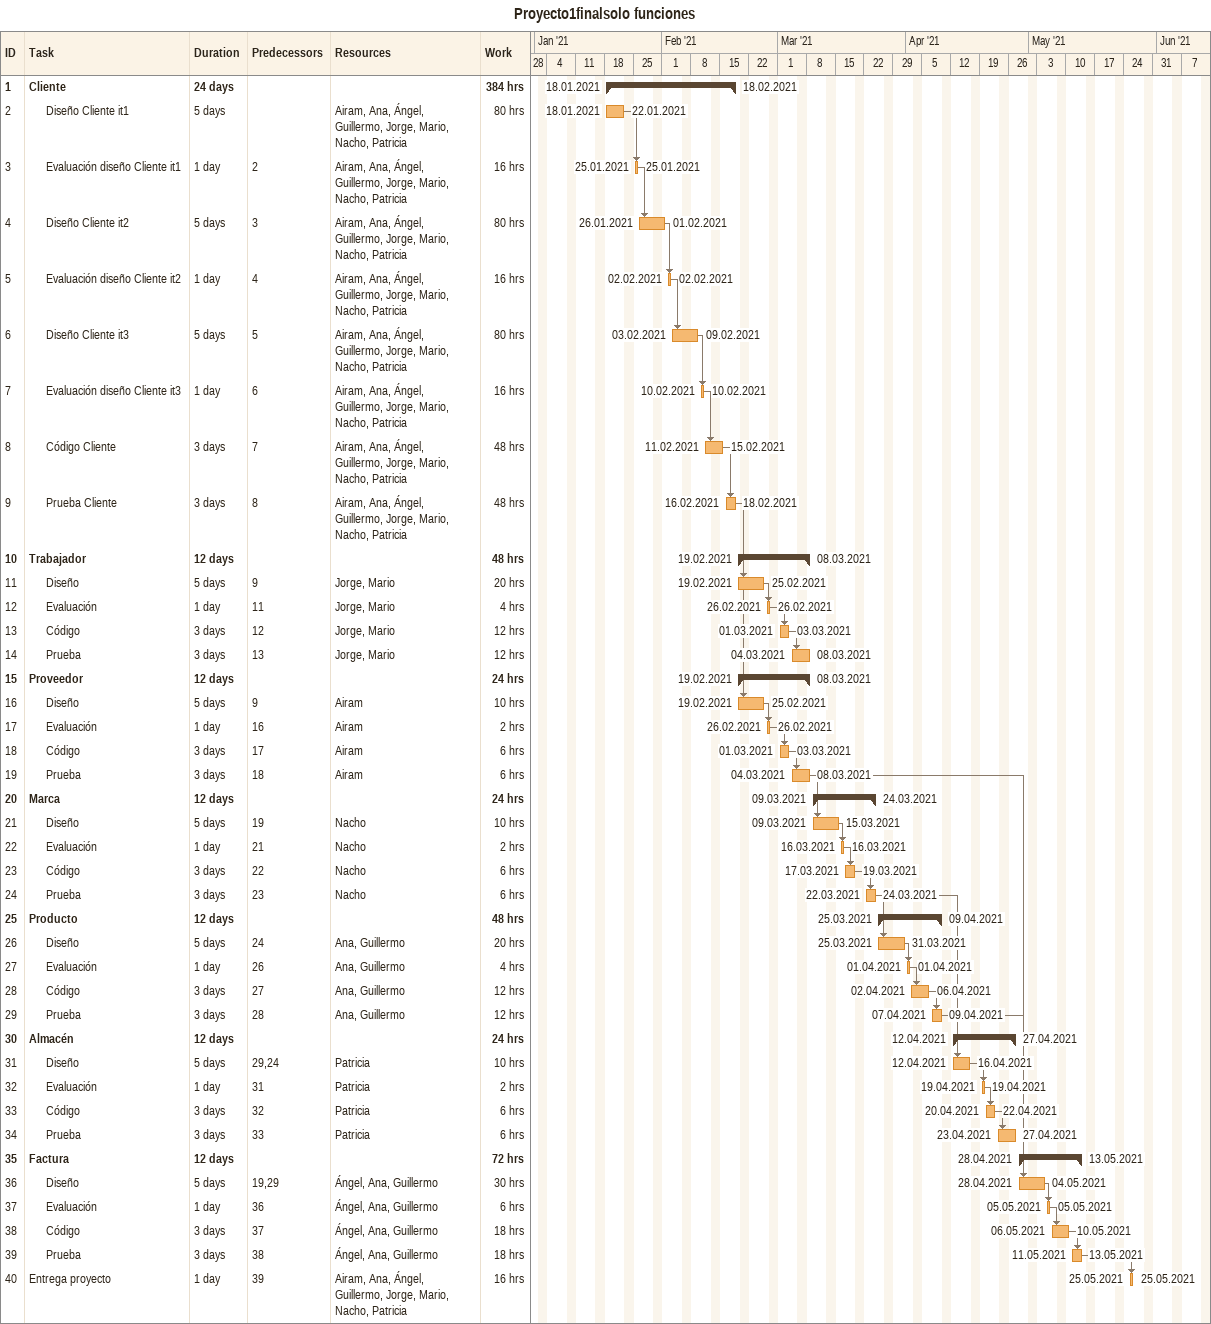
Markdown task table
Proyecto1finalsolo funciones

| ID | Level | Task | Duration | Start | Finish | Predecessors | Resources | Work (h) |
|---|---|---|---|---|---|---|---|---|
| 1 | 1 | **Cliente** | 24d | 2021-01-18 | 2021-02-18 |  |  | 384 |
| 2 | 2 | Diseño Cliente it1 | 5d | 2021-01-18 | 2021-01-22 |  | Airam, Ana, Ángel, Guillermo, Jorge, Mario, Nacho, Patricia | 80 |
| 3 | 2 | Evaluación diseño Cliente it1 | 1d | 2021-01-25 | 2021-01-25 | 2 | Airam, Ana, Ángel, Guillermo, Jorge, Mario, Nacho, Patricia | 16 |
| 4 | 2 | Diseño Cliente it2 | 5d | 2021-01-26 | 2021-02-01 | 3 | Airam, Ana, Ángel, Guillermo, Jorge, Mario, Nacho, Patricia | 80 |
| 5 | 2 | Evaluación diseño Cliente it2 | 1d | 2021-02-02 | 2021-02-02 | 4 | Airam, Ana, Ángel, Guillermo, Jorge, Mario, Nacho, Patricia | 16 |
| 6 | 2 | Diseño Cliente it3 | 5d | 2021-02-03 | 2021-02-09 | 5 | Airam, Ana, Ángel, Guillermo, Jorge, Mario, Nacho, Patricia | 80 |
| 7 | 2 | Evaluación diseño Cliente it3 | 1d | 2021-02-10 | 2021-02-10 | 6 | Airam, Ana, Ángel, Guillermo, Jorge, Mario, Nacho, Patricia | 16 |
| 8 | 2 | Código Cliente | 3d | 2021-02-11 | 2021-02-15 | 7 | Airam, Ana, Ángel, Guillermo, Jorge, Mario, Nacho, Patricia | 48 |
| 9 | 2 | Prueba Cliente | 3d | 2021-02-16 | 2021-02-18 | 8 | Airam, Ana, Ángel, Guillermo, Jorge, Mario, Nacho, Patricia | 48 |
| 10 | 1 | **Trabajador** | 12d | 2021-02-19 | 2021-03-08 |  |  | 48 |
| 11 | 2 | Diseño | 5d | 2021-02-19 | 2021-02-25 | 9 | Jorge, Mario | 20 |
| 12 | 2 | Evaluación | 1d | 2021-02-26 | 2021-02-26 | 11 | Jorge, Mario | 4 |
| 13 | 2 | Código | 3d | 2021-03-01 | 2021-03-03 | 12 | Jorge, Mario | 12 |
| 14 | 2 | Prueba | 3d | 2021-03-04 | 2021-03-08 | 13 | Jorge, Mario | 12 |
| 15 | 1 | **Proveedor** | 12d | 2021-02-19 | 2021-03-08 |  |  | 24 |
| 16 | 2 | Diseño | 5d | 2021-02-19 | 2021-02-25 | 9 | Airam | 10 |
| 17 | 2 | Evaluación | 1d | 2021-02-26 | 2021-02-26 | 16 | Airam | 2 |
| 18 | 2 | Código | 3d | 2021-03-01 | 2021-03-03 | 17 | Airam | 6 |
| 19 | 2 | Prueba | 3d | 2021-03-04 | 2021-03-08 | 18 | Airam | 6 |
| 20 | 1 | **Marca** | 12d | 2021-03-09 | 2021-03-24 |  |  | 24 |
| 21 | 2 | Diseño | 5d | 2021-03-09 | 2021-03-15 | 19 | Nacho | 10 |
| 22 | 2 | Evaluación | 1d | 2021-03-16 | 2021-03-16 | 21 | Nacho | 2 |
| 23 | 2 | Código | 3d | 2021-03-17 | 2021-03-19 | 22 | Nacho | 6 |
| 24 | 2 | Prueba | 3d | 2021-03-22 | 2021-03-24 | 23 | Nacho | 6 |
| 25 | 1 | **Producto** | 12d | 2021-03-25 | 2021-04-09 |  |  | 48 |
| 26 | 2 | Diseño | 5d | 2021-03-25 | 2021-03-31 | 24 | Ana, Guillermo | 20 |
| 27 | 2 | Evaluación | 1d | 2021-04-01 | 2021-04-01 | 26 | Ana, Guillermo | 4 |
| 28 | 2 | Código | 3d | 2021-04-02 | 2021-04-06 | 27 | Ana, Guillermo | 12 |
| 29 | 2 | Prueba | 3d | 2021-04-07 | 2021-04-09 | 28 | Ana, Guillermo | 12 |
| 30 | 1 | **Almacén** | 12d | 2021-04-12 | 2021-04-27 |  |  | 24 |
| 31 | 2 | Diseño | 5d | 2021-04-12 | 2021-04-16 | 29, 24 | Patricia | 10 |
| 32 | 2 | Evaluación | 1d | 2021-04-19 | 2021-04-19 | 31 | Patricia | 2 |
| 33 | 2 | Código | 3d | 2021-04-20 | 2021-04-22 | 32 | Patricia | 6 |
| 34 | 2 | Prueba | 3d | 2021-04-23 | 2021-04-27 | 33 | Patricia | 6 |
| 35 | 1 | **Factura** | 12d | 2021-04-28 | 2021-05-13 |  |  | 72 |
| 36 | 2 | Diseño | 5d | 2021-04-28 | 2021-05-04 | 19, 29 | Ángel, Ana, Guillermo | 30 |
| 37 | 2 | Evaluación | 1d | 2021-05-05 | 2021-05-05 | 36 | Ángel, Ana, Guillermo | 6 |
| 38 | 2 | Código | 3d | 2021-05-06 | 2021-05-10 | 37 | Ángel, Ana, Guillermo | 18 |
| 39 | 2 | Prueba | 3d | 2021-05-11 | 2021-05-13 | 38 | Ángel, Ana, Guillermo | 18 |
| 40 | 1 | Entrega proyecto | 1d | 2021-05-25 | 2021-05-25 | 39 | Airam, Ana, Ángel, Guillermo, Jorge, Mario, Nacho, Patricia | 16 |
